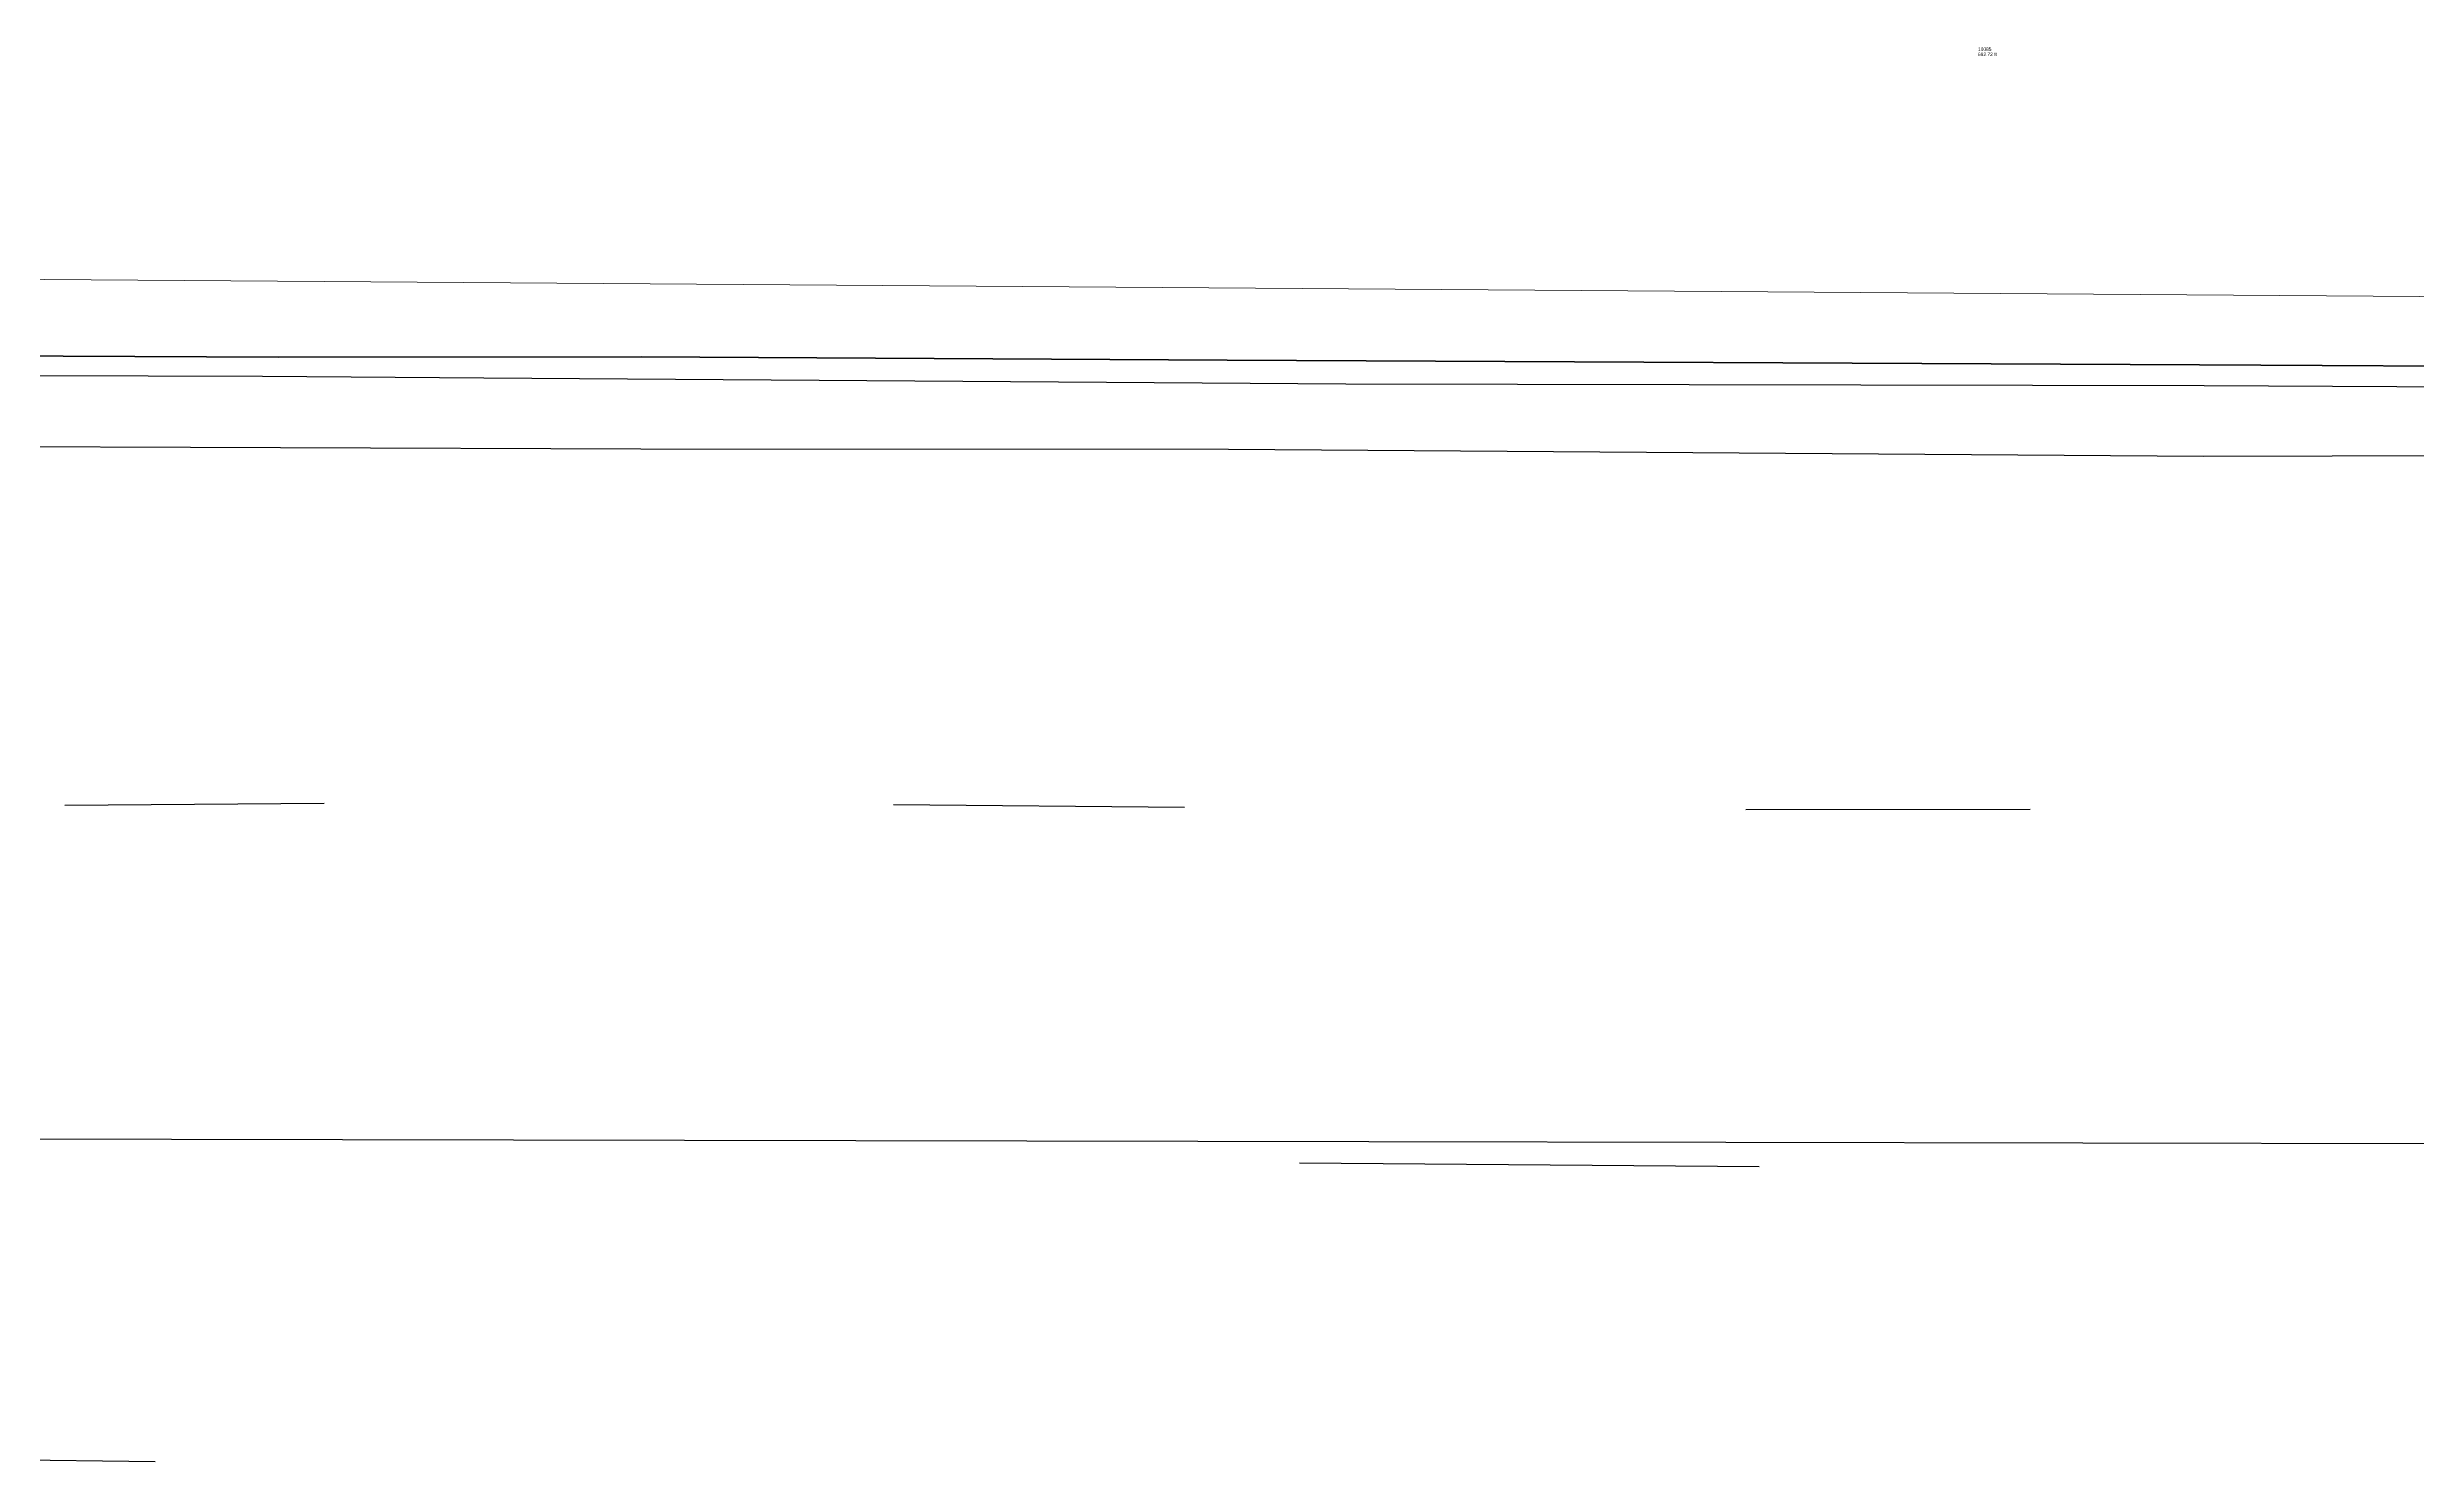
# Model space of a CAD drawing. Header units: feet. Extents: x 6430745 to 6432191, y 1887663 to 1888575.
# Drawn here: x 6431862.6 to 6431929.9, y 1887948.6 to 1887988.9 of the extents above; entities that cross this region are included whole.
import ezdxf
from ezdxf.lldxf.tags import DXFTag

# ---------------------------------------------------------------- set-up
doc = ezdxf.new("R2010")
doc.units = ezdxf.units.FT
doc.header["$MEASUREMENT"] = 0
for name, color, linetype, lineweight in [('VF-ELEC-OVHD-LINE-', 253, 'OVERHEADELECTRIC', 15), ('VF-ROAD-STRP-WHIT-LINE-', 253, 'Continuous', 25), ('VF-TINN-DSRF-BNDY-', 253, 'Continuous', 25), ('VF-TOPO-CONC-GTFL-LINE-', 253, 'Continuous', 25), ('VF-TOPO-CONC-LIPG-LINE-', 253, 'Continuous', 25), ('VF-TOPO-CONC-TBCB-LINE-', 253, 'Continuous', 25), ('VN-PLNT-TREE-', 253, 'Continuous', 13)]:
    doc.layers.add(name, color=color, linetype=linetype, lineweight=lineweight)
doc.styles.add('NCS1', font='arial.ttf', dxfattribs={"width": 0.8, "height": 0.09375})
doc.styles.get("Standard").update_dxf_attribs({"font": 'arial.ttf'})
tags = doc.linetypes.add('OVERHEADELECTRIC', pattern='A,1,-0.03,["OE",Standard,S=0.08,R=0,X=0,Y=-0.04],-0.16,1', length=2.19).pattern_tags.tags
tags[6] = DXFTag(74, 10)

msp = doc.modelspace()

# ---------------------------------------------------------------- linework, layer by layer
at = {"layer": 'VF-ELEC-OVHD-LINE-', "ltscale": 0.6}
msp.add_line((6431603.37, 1887984.13, 694.22), (6431976.61, 1887981.47, 692.19), dxfattribs=at)
at = {"layer": 'VF-ROAD-STRP-WHIT-LINE-'}
for p, q in [((6431863.052, 1887967.331), (6431870.422, 1887967.386)), ((6431886.619, 1887967.356), (6431894.888, 1887967.273)), ((6431910.853, 1887967.208), (6431918.944, 1887967.219)), ((6431911.23, 1887957.049), (6431898.166, 1887957.154)), ((6431865.617, 1887948.66), (6431853.381, 1887948.81))]:
    msp.add_line(p, q, dxfattribs=at)
at = {"layer": 'VF-ROAD-STRP-WHIT-LINE-', "flags": 128}
msp.add_lwpolyline([(6431989.303, 1887957.518), (6431950.896, 1887957.665), (6431900.129, 1887957.762), (6431836.888, 1887957.881)], dxfattribs=at)
at = {"layer": 'VF-TINN-DSRF-BNDY-', "flags": 128}
msp.add_lwpolyline([(6431847.808, 1887909.374), (6431862.957, 1887909.395), (6431878.816, 1887909.158), (6431896.049, 1887909.808), (6431927.906, 1887909.549), (6431960.722, 1887909.32), (6431988.43, 1887908.447), (6431988.181, 1887913.805), (6431988.462, 1887919.674), (6431988.452, 1887920.252), (6431988.384, 1887922.226), (6431979.427, 1887953.379), (6431980.025, 1887977.061), (6431980.415, 1887979.653), (6431971.68, 1887979.604), (6431944.672, 1887979.746), (6431923.754, 1887979.858), (6431896.102, 1887979.988), (6431879.442, 1887980.08), (6431869.115, 1887980.07), (6431858.92, 1887980.121)], dxfattribs=at)
at = {"layer": 'VF-TOPO-CONC-GTFL-LINE-', "flags": 128}
msp.add_lwpolyline([(6431822.37, 1887979.68), (6431831.332, 1887979.615), (6431844.315, 1887979.554), (6431858.897, 1887979.565), (6431868.67, 1887979.532), (6431874.967, 1887979.484), (6431899.483, 1887979.318), (6431923.89, 1887979.272), (6431949.446, 1887979.136), (6431968.963, 1887979.062), (6431980.1, 1887979.043)], dxfattribs=at)
at = {"layer": 'VF-TOPO-CONC-LIPG-LINE-', "flags": 128}
msp.add_lwpolyline([(6431822.93, 1887977.84), (6431831.329, 1887977.8), (6431844.314, 1887977.699), (6431858.921, 1887977.545), (6431879.43, 1887977.464), (6431896.142, 1887977.456), (6431923.871, 1887977.256), (6431949.515, 1887977.327), (6431980.025, 1887977.061)], dxfattribs=at)
at = {"layer": 'VF-TOPO-CONC-TBCB-LINE-', "flags": 128}
msp.add_lwpolyline([(6431822.45, 1887980.3), (6431831.341, 1887980.197), (6431844.331, 1887980.205), (6431858.92, 1887980.121), (6431869.115, 1887980.07), (6431879.442, 1887980.08), (6431896.102, 1887979.988), (6431923.754, 1887979.858), (6431944.672, 1887979.746), (6431971.68, 1887979.604), (6431980.415, 1887979.653)], dxfattribs=at)

# ---------------------------------------------------------------- texts
at = {"layer": 'VN-PLNT-TREE-', "style": 'NCS1', "width": 0.8}
for s, p in [('692.72 ft', (6431917.458, 1887988.638)), ('10085', (6431917.458, 1887988.785))]:
    msp.add_text(s, height=0.0984, dxfattribs=at).set_placement(p)

doc.saveas('drawing.dxf')
